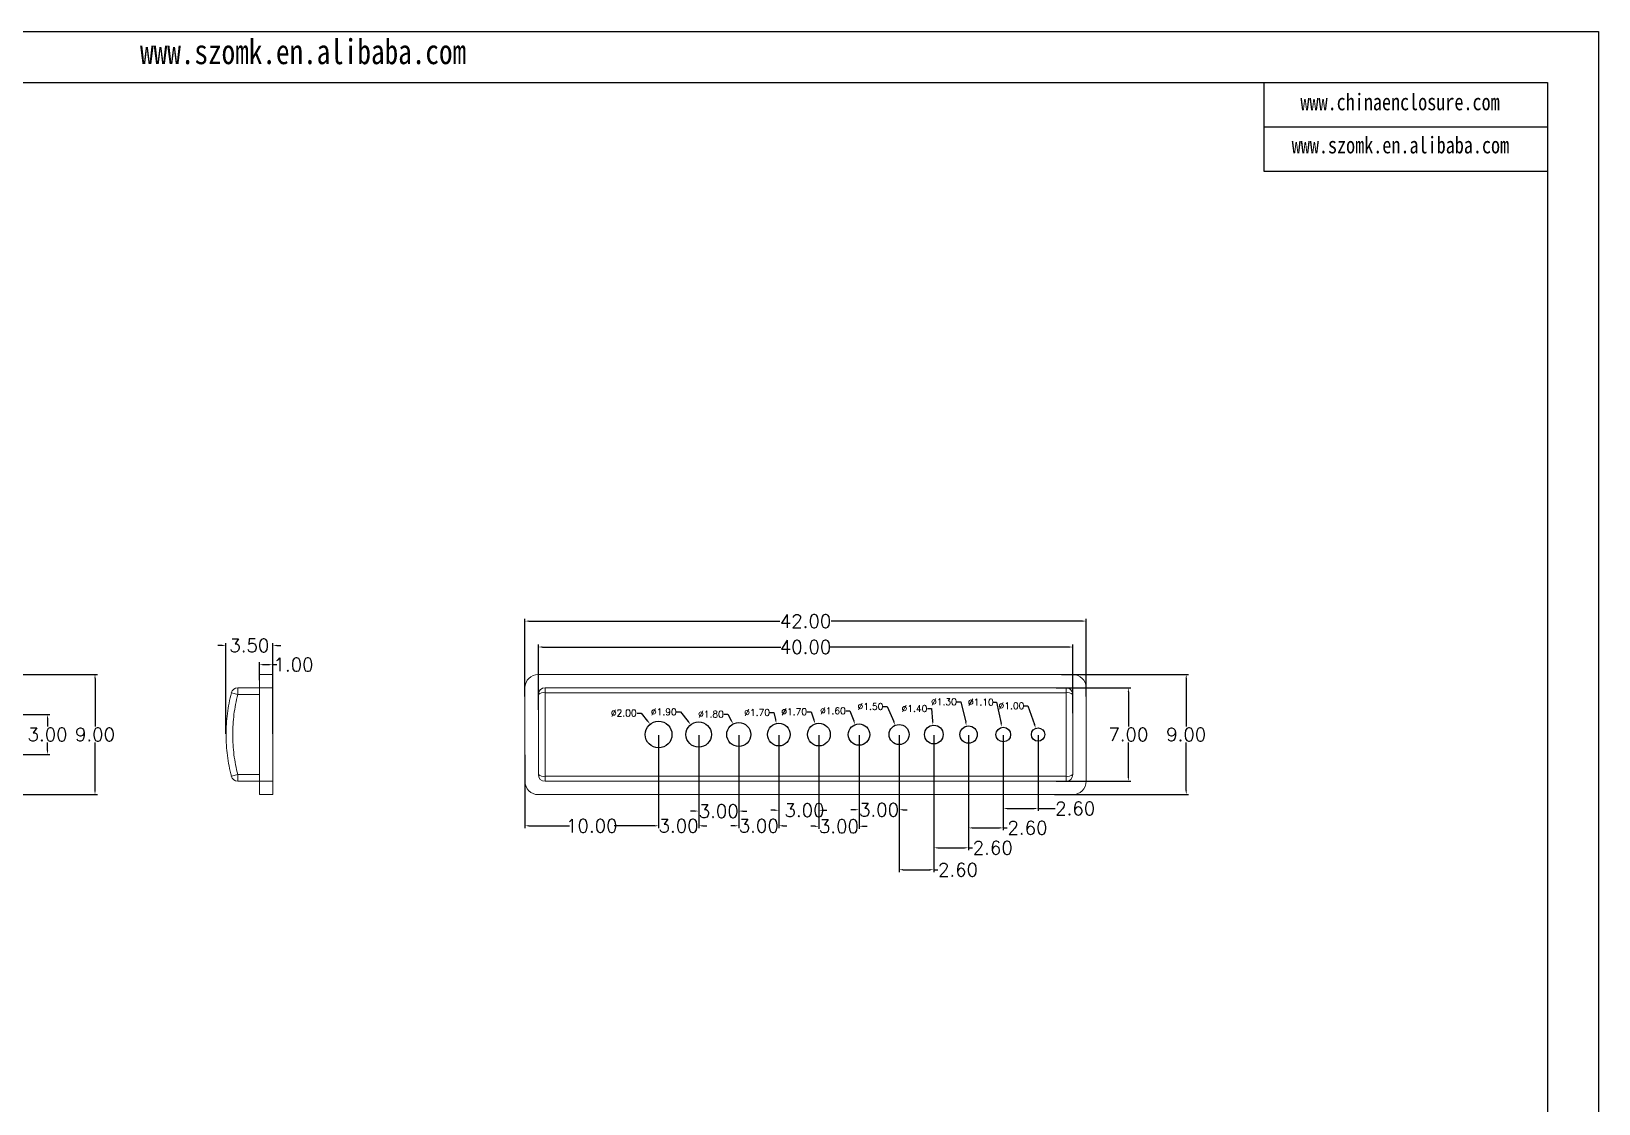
# Model space of a CAD drawing. Header units: inches. Extents: x 1846 to 3307, y 1126 to 1431.
# Drawn here: x 3189.2 to 3306.5, y 1205.9 to 1286.2 of the extents above; entities that cross this region are included whole.
import ezdxf

# ---------------------------------------------------------------- set-up
doc = ezdxf.new("R2010")
doc.units = ezdxf.units.IN
doc.header["$LTSCALE"] = 15
doc.layers.add('文字', color=81, linetype='Continuous')
doc.styles.get("Standard").update_dxf_attribs({"font": 'txt', "bigfont": 'gbcbig.shx'})
doc.styles.add('宋体', font='', dxfattribs={"width": 0.8, "height": 3.5})
doc.styles.get('宋体').set_extended_font_data('SimSun')
doc.dimstyles.new('1', dxfattribs={"dimtxt": 0.5, "dimasz": 0.3, "dimexe": 0.18, "dimexo": 0.0625, "dimgap": 0.09, "dimtad": 0, "dimtih": 1, "dimtoh": 1, "dimzin": 0, "dimdsep": 46, "dimtxsty": 'Standard', "dimcen": 0, "dimadec": 0, "dimazin": 2, "dimtfac": 1, "dimtofl": 0, "dimtmove": 0, "dimatfit": 3, "dimfxl": 1, "dimtolj": 1, "dimtzin": 0, "dimarcsym": 0})
doc.dimstyles.new('1.5', dxfattribs={"dimtxt": 1, "dimasz": 0.3, "dimexe": 0.18, "dimexo": 0.0625, "dimgap": 0.09, "dimtad": 0, "dimtih": 1, "dimtoh": 1, "dimzin": 0, "dimdsep": 46, "dimtxsty": 'Standard', "dimcen": 0, "dimadec": 0, "dimazin": 2, "dimtfac": 1, "dimtofl": 0, "dimtmove": 0, "dimatfit": 3, "dimfxl": 1, "dimtolj": 1, "dimtzin": 0, "dimarcsym": 0})

# ---------------------------------------------------------------- blocks, each defined once
blk = doc.blocks.new('*D287')
at = {"color": 0, "lineweight": -2}
for p, q in [((3180.73, 1238.05), (3194.18, 1238.05)), ((3194, 1237.75), (3194, 1234.14)), ((3194, 1229.35), (3194, 1232.96)), ((3179.6, 1229.05), (3194.18, 1229.05))]:
    blk.add_line(p, q, dxfattribs=at)
at = {"color": 0}
for points in [[(3193.95, 1237.75), (3194.05, 1237.75), (3194, 1238.05)], [(3193.95, 1229.35), (3194.05, 1229.35), (3194, 1229.05)]]:
    blk.add_solid(points, dxfattribs=at)
at = {"layer": 'Defpoints', "color": 0}
for p in [(3180.67, 1238.05), (3179.54, 1229.05), (3194, 1229.05)]:
    blk.add_point(p, dxfattribs=at)
at = {"color": 0, "insert": (3194, 1233.55), "char_height": 1, "attachment_point": 5}
blk.add_mtext('\\A1;9.00', dxfattribs=at)
blk = doc.blocks.new('*D288')
at = {"color": 0, "lineweight": -2}
for p, q in [((3177.41, 1235.05), (3190.63, 1235.05)), ((3190.45, 1234.75), (3190.45, 1234.14)), ((3190.45, 1232.35), (3190.45, 1232.96)), ((3177.41, 1232.05), (3190.63, 1232.05))]:
    blk.add_line(p, q, dxfattribs=at)
at = {"color": 0}
for points in [[(3190.4, 1234.75), (3190.5, 1234.75), (3190.45, 1235.05)], [(3190.4, 1232.35), (3190.5, 1232.35), (3190.45, 1232.05)]]:
    blk.add_solid(points, dxfattribs=at)
at = {"layer": 'Defpoints', "color": 0}
for p in [(3177.35, 1235.05), (3190.45, 1235.05), (3177.35, 1232.05)]:
    blk.add_point(p, dxfattribs=at)
at = {"color": 0, "insert": (3190.45, 1233.55), "char_height": 1, "attachment_point": 5}
blk.add_mtext('\\A1;3.00', dxfattribs=at)
blk = doc.blocks.new('*D289')
at = {"color": 0, "lineweight": -2}
for p, q in [((3203.5, 1240.22), (3203.2, 1240.22)), ((3203.8, 1233.61), (3203.8, 1240.4)), ((3207.3, 1233.61), (3207.3, 1240.4)), ((3207.6, 1240.22), (3207.9, 1240.22))]:
    blk.add_line(p, q, dxfattribs=at)
at = {"color": 0}
for points in [[(3203.5, 1240.27), (3203.5, 1240.17), (3203.8, 1240.22)], [(3207.6, 1240.27), (3207.6, 1240.17), (3207.3, 1240.22)]]:
    blk.add_solid(points, dxfattribs=at)
at = {"layer": 'Defpoints', "color": 0}
for p in [(3207.3, 1240.22), (3203.8, 1233.55), (3207.3, 1233.55)]:
    blk.add_point(p, dxfattribs=at)
at = {"color": 0, "insert": (3205.55, 1240.22), "char_height": 1, "attachment_point": 5}
blk.add_mtext('\\A1;3.50', dxfattribs=at)
blk = doc.blocks.new('*D290')
at = {"color": 0, "lineweight": -2}
for p, q in [((3206.3, 1237.61), (3206.3, 1238.96)), ((3206.6, 1238.78), (3207, 1238.78)), ((3207.3, 1237.61), (3207.3, 1238.96)), ((3207.3, 1238.78), (3207.6, 1238.78))]:
    blk.add_line(p, q, dxfattribs=at)
at = {"color": 0}
for points in [[(3206.6, 1238.83), (3206.6, 1238.73), (3206.3, 1238.78)], [(3207, 1238.83), (3207, 1238.73), (3207.3, 1238.78)]]:
    blk.add_solid(points, dxfattribs=at)
at = {"layer": 'Defpoints', "color": 0}
for p in [(3207.3, 1238.78), (3206.3, 1237.55), (3207.3, 1237.55)]:
    blk.add_point(p, dxfattribs=at)
at = {"color": 0, "insert": (3208.86, 1238.78), "char_height": 1, "attachment_point": 5}
blk.add_mtext('\\A1;1.00', dxfattribs=at)
blk = doc.blocks.new('*D294')
at = {"color": 0, "lineweight": -2}
for p, q in [((3226.18, 1236.39), (3226.18, 1242.22)), ((3226.48, 1242.04), (3245.26, 1242.04)), ((3267.88, 1242.04), (3249.1, 1242.04)), ((3268.18, 1236.39), (3268.18, 1242.22))]:
    blk.add_line(p, q, dxfattribs=at)
at = {"color": 0}
for points in [[(3226.48, 1242.09), (3226.48, 1241.99), (3226.18, 1242.04)], [(3267.88, 1242.09), (3267.88, 1241.99), (3268.18, 1242.04)]]:
    blk.add_solid(points, dxfattribs=at)
at = {"layer": 'Defpoints', "color": 0}
for p in [(3268.18, 1242.04), (3226.18, 1236.33), (3268.18, 1236.33)]:
    blk.add_point(p, dxfattribs=at)
at = {"color": 0, "insert": (3247.18, 1242.04), "char_height": 1, "attachment_point": 5}
blk.add_mtext('\\A1;42.00', dxfattribs=at)
blk = doc.blocks.new('*D295')
at = {"color": 0, "lineweight": -2}
for p, q in [((3266.33, 1238.05), (3275.85, 1238.05)), ((3275.67, 1237.75), (3275.67, 1234.14)), ((3275.67, 1229.35), (3275.67, 1232.96)), ((3265.8, 1229.05), (3275.85, 1229.05))]:
    blk.add_line(p, q, dxfattribs=at)
at = {"color": 0}
for points in [[(3275.62, 1237.75), (3275.72, 1237.75), (3275.67, 1238.05)], [(3275.62, 1229.35), (3275.72, 1229.35), (3275.67, 1229.05)]]:
    blk.add_solid(points, dxfattribs=at)
at = {"layer": 'Defpoints', "color": 0}
for p in [(3266.27, 1238.05), (3265.74, 1229.05), (3275.67, 1229.05)]:
    blk.add_point(p, dxfattribs=at)
at = {"color": 0, "insert": (3275.67, 1233.55), "char_height": 1, "attachment_point": 5}
blk.add_mtext('\\A1;9.00', dxfattribs=at)
blk = doc.blocks.new('*D296')
at = {"color": 0, "lineweight": -2}
for p, q in [((3265.94, 1237.05), (3271.52, 1237.05)), ((3271.34, 1236.75), (3271.34, 1234.14)), ((3271.34, 1230.35), (3271.34, 1232.96)), ((3265.94, 1230.05), (3271.52, 1230.05))]:
    blk.add_line(p, q, dxfattribs=at)
at = {"color": 0}
for points in [[(3271.29, 1236.75), (3271.39, 1236.75), (3271.34, 1237.05)], [(3271.29, 1230.35), (3271.39, 1230.35), (3271.34, 1230.05)]]:
    blk.add_solid(points, dxfattribs=at)
at = {"layer": 'Defpoints', "color": 0}
for p in [(3265.88, 1237.05), (3271.34, 1237.05), (3265.88, 1230.05)]:
    blk.add_point(p, dxfattribs=at)
at = {"color": 0, "insert": (3271.34, 1233.55), "char_height": 1, "attachment_point": 5}
blk.add_mtext('\\A1;7.00', dxfattribs=at)
blk = doc.blocks.new('*D297')
at = {"color": 0, "lineweight": -2}
for p, q in [((3227.18, 1235.39), (3227.18, 1240.28)), ((3227.48, 1240.1), (3245.34, 1240.1)), ((3266.88, 1240.1), (3249.02, 1240.1)), ((3267.18, 1235.15), (3267.18, 1240.28))]:
    blk.add_line(p, q, dxfattribs=at)
at = {"color": 0}
for points in [[(3227.48, 1240.15), (3227.48, 1240.05), (3227.18, 1240.1)], [(3266.88, 1240.15), (3266.88, 1240.05), (3267.18, 1240.1)]]:
    blk.add_solid(points, dxfattribs=at)
at = {"layer": 'Defpoints', "color": 0}
for p in [(3267.18, 1240.1), (3227.18, 1235.33), (3267.18, 1235.09)]:
    blk.add_point(p, dxfattribs=at)
at = {"color": 0, "insert": (3247.18, 1240.1), "char_height": 1, "attachment_point": 5}
blk.add_mtext('\\A1;40.00', dxfattribs=at)
blk = doc.blocks.new('*D299')
at = {"color": 0, "lineweight": -2}
for p, q in [((3236.18, 1233.49), (3236.18, 1226.54)), ((3226.18, 1232.03), (3226.18, 1226.54)), ((3226.48, 1226.72), (3229.51, 1226.72)), ((3235.88, 1226.72), (3232.85, 1226.72))]:
    blk.add_line(p, q, dxfattribs=at)
at = {"color": 0}
for points in [[(3226.48, 1226.77), (3226.48, 1226.67), (3226.18, 1226.72)], [(3235.88, 1226.77), (3235.88, 1226.67), (3236.18, 1226.72)]]:
    blk.add_solid(points, dxfattribs=at)
at = {"layer": 'Defpoints', "color": 0}
for p in [(3236.18, 1233.55), (3226.18, 1232.09), (3236.18, 1226.72)]:
    blk.add_point(p, dxfattribs=at)
at = {"color": 0, "insert": (3231.18, 1226.72), "char_height": 1, "attachment_point": 5}
blk.add_mtext('\\A1;10.00', dxfattribs=at)
blk = doc.blocks.new('*D300')
at = {"color": 0, "lineweight": -2}
for p, q in [((3236.18, 1233.49), (3236.18, 1226.54)), ((3239.18, 1233.49), (3239.18, 1226.54)), ((3235.88, 1226.72), (3235.58, 1226.72)), ((3239.48, 1226.72), (3239.78, 1226.72))]:
    blk.add_line(p, q, dxfattribs=at)
at = {"color": 0}
for points in [[(3235.88, 1226.77), (3235.88, 1226.67), (3236.18, 1226.72)], [(3239.48, 1226.77), (3239.48, 1226.67), (3239.18, 1226.72)]]:
    blk.add_solid(points, dxfattribs=at)
at = {"layer": 'Defpoints', "color": 0}
for p in [(3236.18, 1233.55), (3239.18, 1233.55), (3239.18, 1226.72)]:
    blk.add_point(p, dxfattribs=at)
at = {"color": 0, "insert": (3237.68, 1226.72), "char_height": 1, "attachment_point": 5}
blk.add_mtext('\\A1;3.00', dxfattribs=at)
blk = doc.blocks.new('*D301')
at = {"color": 0, "lineweight": -2}
for p, q in [((3239.18, 1233.49), (3239.18, 1227.64)), ((3242.18, 1233.49), (3242.18, 1227.64)), ((3238.88, 1227.82), (3238.58, 1227.82)), ((3242.48, 1227.82), (3242.78, 1227.82))]:
    blk.add_line(p, q, dxfattribs=at)
at = {"color": 0}
for points in [[(3238.88, 1227.87), (3238.88, 1227.77), (3239.18, 1227.82)], [(3242.48, 1227.87), (3242.48, 1227.77), (3242.18, 1227.82)]]:
    blk.add_solid(points, dxfattribs=at)
at = {"layer": 'Defpoints', "color": 0}
for p in [(3239.18, 1233.55), (3242.18, 1233.55), (3242.18, 1227.82)]:
    blk.add_point(p, dxfattribs=at)
at = {"color": 0, "insert": (3240.68, 1227.82), "char_height": 1, "attachment_point": 5}
blk.add_mtext('\\A1;3.00', dxfattribs=at)
blk = doc.blocks.new('*D302')
at = {"color": 0, "lineweight": -2}
for p, q in [((3242.18, 1233.49), (3242.18, 1226.54)), ((3245.18, 1233.49), (3245.18, 1226.54)), ((3241.88, 1226.72), (3241.58, 1226.72)), ((3245.48, 1226.72), (3245.78, 1226.72))]:
    blk.add_line(p, q, dxfattribs=at)
at = {"color": 0}
for points in [[(3241.88, 1226.77), (3241.88, 1226.67), (3242.18, 1226.72)], [(3245.48, 1226.77), (3245.48, 1226.67), (3245.18, 1226.72)]]:
    blk.add_solid(points, dxfattribs=at)
at = {"layer": 'Defpoints', "color": 0}
for p in [(3242.18, 1233.55), (3245.18, 1233.55), (3245.18, 1226.72)]:
    blk.add_point(p, dxfattribs=at)
at = {"color": 0, "insert": (3243.68, 1226.72), "char_height": 1, "attachment_point": 5}
blk.add_mtext('\\A1;3.00', dxfattribs=at)
blk = doc.blocks.new('*D303')
at = {"color": 0, "lineweight": -2}
for p, q in [((3245.18, 1233.49), (3245.18, 1227.7)), ((3248.18, 1233.49), (3248.18, 1227.7)), ((3244.88, 1227.88), (3244.58, 1227.88)), ((3248.48, 1227.88), (3248.78, 1227.88))]:
    blk.add_line(p, q, dxfattribs=at)
at = {"color": 0}
for points in [[(3244.88, 1227.93), (3244.88, 1227.83), (3245.18, 1227.88)], [(3248.48, 1227.93), (3248.48, 1227.83), (3248.18, 1227.88)]]:
    blk.add_solid(points, dxfattribs=at)
at = {"layer": 'Defpoints', "color": 0}
for p in [(3245.18, 1233.55), (3248.18, 1233.55), (3248.18, 1227.88)]:
    blk.add_point(p, dxfattribs=at)
at = {"color": 0, "insert": (3247.1, 1227.88), "char_height": 1, "attachment_point": 5}
blk.add_mtext('\\A1;3.00', dxfattribs=at)
blk = doc.blocks.new('*D304')
at = {"color": 0, "lineweight": -2}
for p, q in [((3248.18, 1233.49), (3248.18, 1226.5)), ((3251.18, 1233.49), (3251.18, 1226.5)), ((3247.88, 1226.68), (3247.58, 1226.68)), ((3251.48, 1226.68), (3251.78, 1226.68))]:
    blk.add_line(p, q, dxfattribs=at)
at = {"color": 0}
for points in [[(3247.88, 1226.73), (3247.88, 1226.63), (3248.18, 1226.68)], [(3251.48, 1226.73), (3251.48, 1226.63), (3251.18, 1226.68)]]:
    blk.add_solid(points, dxfattribs=at)
at = {"layer": 'Defpoints', "color": 0}
for p in [(3248.18, 1233.55), (3251.18, 1233.55), (3251.18, 1226.68)]:
    blk.add_point(p, dxfattribs=at)
at = {"color": 0, "insert": (3249.68, 1226.68), "char_height": 1, "attachment_point": 5}
blk.add_mtext('\\A1;3.00', dxfattribs=at)
blk = doc.blocks.new('*D305')
at = {"color": 0, "lineweight": -2}
for p, q in [((3251.18, 1233.49), (3251.18, 1227.74)), ((3254.18, 1233.49), (3254.18, 1227.74)), ((3250.88, 1227.92), (3250.58, 1227.92)), ((3254.48, 1227.92), (3254.78, 1227.92))]:
    blk.add_line(p, q, dxfattribs=at)
at = {"color": 0}
for points in [[(3250.88, 1227.97), (3250.88, 1227.87), (3251.18, 1227.92)], [(3254.48, 1227.97), (3254.48, 1227.87), (3254.18, 1227.92)]]:
    blk.add_solid(points, dxfattribs=at)
at = {"layer": 'Defpoints', "color": 0}
for p in [(3251.18, 1233.55), (3254.18, 1233.55), (3254.18, 1227.92)]:
    blk.add_point(p, dxfattribs=at)
at = {"color": 0, "insert": (3252.68, 1227.92), "char_height": 1, "attachment_point": 5}
blk.add_mtext('\\A1;3.00', dxfattribs=at)
blk = doc.blocks.new('*D306')
at = {"color": 0, "lineweight": -2}
for p, q in [((3254.18, 1233.42), (3254.18, 1223.25)), ((3256.78, 1233.49), (3256.78, 1223.25)), ((3254.48, 1223.43), (3256.48, 1223.43)), ((3256.78, 1223.43), (3257.08, 1223.43))]:
    blk.add_line(p, q, dxfattribs=at)
at = {"color": 0}
for points in [[(3254.48, 1223.48), (3254.48, 1223.38), (3254.18, 1223.43)], [(3256.48, 1223.48), (3256.48, 1223.38), (3256.78, 1223.43)]]:
    blk.add_solid(points, dxfattribs=at)
at = {"layer": 'Defpoints', "color": 0}
for p in [(3254.18, 1233.49), (3256.78, 1233.55), (3256.78, 1223.43)]:
    blk.add_point(p, dxfattribs=at)
at = {"color": 0, "insert": (3258.59, 1223.43), "char_height": 1, "attachment_point": 5}
blk.add_mtext('\\A1;2.60', dxfattribs=at)
blk = doc.blocks.new('*D307')
at = {"color": 0, "lineweight": -2}
for p, q in [((3256.78, 1233.49), (3256.78, 1224.89)), ((3259.38, 1233.49), (3259.38, 1224.89)), ((3257.08, 1225.07), (3259.08, 1225.07)), ((3259.38, 1225.07), (3259.68, 1225.07))]:
    blk.add_line(p, q, dxfattribs=at)
at = {"color": 0}
for points in [[(3257.08, 1225.12), (3257.08, 1225.02), (3256.78, 1225.07)], [(3259.08, 1225.12), (3259.08, 1225.02), (3259.38, 1225.07)]]:
    blk.add_solid(points, dxfattribs=at)
at = {"layer": 'Defpoints', "color": 0}
for p in [(3256.78, 1233.55), (3259.38, 1233.55), (3259.38, 1225.07)]:
    blk.add_point(p, dxfattribs=at)
at = {"color": 0, "insert": (3261.19, 1225.07), "char_height": 1, "attachment_point": 5}
blk.add_mtext('\\A1;2.60', dxfattribs=at)
blk = doc.blocks.new('*D308')
at = {"color": 0, "lineweight": -2}
for p, q in [((3259.38, 1233.49), (3259.38, 1226.38)), ((3261.98, 1233.49), (3261.98, 1226.38)), ((3259.68, 1226.56), (3261.68, 1226.56)), ((3261.98, 1226.56), (3262.28, 1226.56))]:
    blk.add_line(p, q, dxfattribs=at)
at = {"color": 0}
for points in [[(3259.68, 1226.61), (3259.68, 1226.51), (3259.38, 1226.56)], [(3261.68, 1226.61), (3261.68, 1226.51), (3261.98, 1226.56)]]:
    blk.add_solid(points, dxfattribs=at)
at = {"layer": 'Defpoints', "color": 0}
for p in [(3259.38, 1233.55), (3261.98, 1233.55), (3261.98, 1226.56)]:
    blk.add_point(p, dxfattribs=at)
at = {"color": 0, "insert": (3263.79, 1226.56), "char_height": 1, "attachment_point": 5}
blk.add_mtext('\\A1;2.60', dxfattribs=at)
blk = doc.blocks.new('*D309')
at = {"color": 0, "lineweight": -2}
for p, q in [((3261.98, 1233.49), (3261.98, 1227.83)), ((3264.58, 1233.49), (3264.58, 1227.83)), ((3262.28, 1228.01), (3264.28, 1228.01)), ((3264.58, 1228.01), (3265.85, 1228.01))]:
    blk.add_line(p, q, dxfattribs=at)
at = {"color": 0}
for points in [[(3262.28, 1228.06), (3262.28, 1227.96), (3261.98, 1228.01)], [(3264.28, 1228.06), (3264.28, 1227.96), (3264.58, 1228.01)]]:
    blk.add_solid(points, dxfattribs=at)
at = {"layer": 'Defpoints', "color": 0}
for p in [(3261.98, 1233.55), (3264.58, 1233.55), (3261.98, 1228.01)]:
    blk.add_point(p, dxfattribs=at)
at = {"color": 0, "insert": (3267.36, 1228.01), "char_height": 1, "attachment_point": 5}
blk.add_mtext('\\A1;2.60', dxfattribs=at)
blk = doc.blocks.new('*D312')
at = {"color": 0, "lineweight": -2}
for p, q in [((3234.57, 1235.16), (3234.87, 1235.16)), ((3234.87, 1235.16), (3235.36, 1234.56))]:
    blk.add_line(p, q, dxfattribs=at)
at = {"color": 0}
blk.add_solid([(3235.4, 1234.59), (3235.32, 1234.53), (3235.55, 1234.32)], dxfattribs=at)
at = {"layer": 'Defpoints', "color": 0}
for p in [(3235.55, 1234.32), (3236.81, 1232.77)]:
    blk.add_point(p, dxfattribs=at)
at = {"color": 0, "insert": (3233.57, 1235.16), "char_height": 0.5, "attachment_point": 5}
blk.add_mtext('\\A1;∅2.00', dxfattribs=at)
blk = doc.blocks.new('*D313')
at = {"color": 0, "lineweight": -2}
for p, q in [((3237.53, 1235.24), (3237.83, 1235.24)), ((3237.83, 1235.24), (3238.4, 1234.52))]:
    blk.add_line(p, q, dxfattribs=at)
at = {"color": 0}
blk.add_solid([(3238.44, 1234.56), (3238.36, 1234.49), (3238.59, 1234.29)], dxfattribs=at)
at = {"layer": 'Defpoints', "color": 0}
for p in [(3238.59, 1234.29), (3239.77, 1232.81)]:
    blk.add_point(p, dxfattribs=at)
at = {"color": 0, "insert": (3236.57, 1235.24), "char_height": 0.5, "attachment_point": 5}
blk.add_mtext('\\A1;∅1.90', dxfattribs=at)
blk = doc.blocks.new('*D314')
at = {"color": 0, "lineweight": -2}
for p, q in [((3241.06, 1235.08), (3241.36, 1235.08)), ((3241.36, 1235.08), (3241.61, 1234.61))]:
    blk.add_line(p, q, dxfattribs=at)
at = {"color": 0}
blk.add_solid([(3241.66, 1234.63), (3241.57, 1234.58), (3241.76, 1234.34)], dxfattribs=at)
at = {"layer": 'Defpoints', "color": 0}
for p in [(3241.76, 1234.34), (3242.61, 1232.75)]:
    blk.add_point(p, dxfattribs=at)
at = {"color": 0, "insert": (3240.1, 1235.08), "char_height": 0.5, "attachment_point": 5}
blk.add_mtext('\\A1;∅1.80', dxfattribs=at)
blk = doc.blocks.new('*D315')
at = {"color": 0, "lineweight": -2}
for p, q in [((3244.51, 1235.2), (3244.81, 1235.2)), ((3244.81, 1235.2), (3244.93, 1234.67))]:
    blk.add_line(p, q, dxfattribs=at)
at = {"color": 0}
blk.add_solid([(3244.98, 1234.68), (3244.88, 1234.66), (3245, 1234.38)], dxfattribs=at)
at = {"layer": 'Defpoints', "color": 0}
for p in [(3245, 1234.38), (3245.37, 1232.72)]:
    blk.add_point(p, dxfattribs=at)
at = {"color": 0, "insert": (3243.55, 1235.2), "char_height": 0.5, "attachment_point": 5}
blk.add_mtext('\\A1;∅1.70', dxfattribs=at)
blk = doc.blocks.new('*D316')
at = {"color": 0, "lineweight": -2}
for p, q in [((3247.3, 1235.26), (3247.6, 1235.26)), ((3247.6, 1235.26), (3247.81, 1234.64))]:
    blk.add_line(p, q, dxfattribs=at)
at = {"color": 0}
blk.add_solid([(3247.86, 1234.65), (3247.76, 1234.62), (3247.91, 1234.35)], dxfattribs=at)
at = {"layer": 'Defpoints', "color": 0}
for p in [(3247.91, 1234.35), (3248.46, 1232.74)]:
    blk.add_point(p, dxfattribs=at)
at = {"color": 0, "insert": (3246.33, 1235.26), "char_height": 0.5, "attachment_point": 5}
blk.add_mtext('\\A1;∅1.70', dxfattribs=at)
blk = doc.blocks.new('*D317')
at = {"color": 0, "lineweight": -2}
for p, q in [((3250.2, 1235.33), (3250.5, 1235.33)), ((3250.5, 1235.33), (3250.79, 1234.58))]:
    blk.add_line(p, q, dxfattribs=at)
at = {"color": 0}
blk.add_solid([(3250.83, 1234.59), (3250.74, 1234.56), (3250.89, 1234.3)], dxfattribs=at)
at = {"layer": 'Defpoints', "color": 0}
for p in [(3250.89, 1234.3), (3251.47, 1232.8)]:
    blk.add_point(p, dxfattribs=at)
at = {"color": 0, "insert": (3249.23, 1235.33), "char_height": 0.5, "attachment_point": 5}
blk.add_mtext('\\A1;∅1.60', dxfattribs=at)
blk = doc.blocks.new('*D318')
at = {"color": 0, "lineweight": -2}
for p, q in [((3253, 1235.65), (3253.3, 1235.65)), ((3253.3, 1235.65), (3253.78, 1234.52))]:
    blk.add_line(p, q, dxfattribs=at)
at = {"color": 0}
blk.add_solid([(3253.82, 1234.54), (3253.73, 1234.5), (3253.89, 1234.24)], dxfattribs=at)
at = {"layer": 'Defpoints', "color": 0}
for p in [(3253.89, 1234.24), (3254.47, 1232.86)]:
    blk.add_point(p, dxfattribs=at)
at = {"color": 0, "insert": (3252.04, 1235.65), "char_height": 0.5, "attachment_point": 5}
blk.add_mtext('\\A1;∅1.50', dxfattribs=at)
blk = doc.blocks.new('*D319')
at = {"color": 0, "lineweight": -2}
for p, q in [((3256.3, 1235.49), (3256.6, 1235.49)), ((3256.6, 1235.49), (3256.69, 1234.54))]:
    blk.add_line(p, q, dxfattribs=at)
at = {"color": 0}
blk.add_solid([(3256.74, 1234.55), (3256.64, 1234.54), (3256.72, 1234.24)], dxfattribs=at)
at = {"layer": 'Defpoints', "color": 0}
for p in [(3256.72, 1234.24), (3256.85, 1232.85)]:
    blk.add_point(p, dxfattribs=at)
at = {"color": 0, "insert": (3255.33, 1235.49), "char_height": 0.5, "attachment_point": 5}
blk.add_mtext('\\A1;∅1.40', dxfattribs=at)
blk = doc.blocks.new('*D320')
at = {"color": 0, "lineweight": -2}
for p, q in [((3258.51, 1236), (3258.81, 1236)), ((3258.81, 1236), (3259.17, 1234.47))]:
    blk.add_line(p, q, dxfattribs=at)
at = {"color": 0}
blk.add_solid([(3259.21, 1234.48), (3259.12, 1234.46), (3259.23, 1234.18)], dxfattribs=at)
at = {"layer": 'Defpoints', "color": 0}
for p in [(3259.23, 1234.18), (3259.53, 1232.91)]:
    blk.add_point(p, dxfattribs=at)
at = {"color": 0, "insert": (3257.54, 1236), "char_height": 0.5, "attachment_point": 5}
blk.add_mtext('\\A1;∅1.30', dxfattribs=at)
blk = doc.blocks.new('*D321')
at = {"color": 0, "lineweight": -2}
for p, q in [((3261.18, 1235.97), (3261.48, 1235.97)), ((3261.48, 1235.97), (3261.81, 1234.38))]:
    blk.add_line(p, q, dxfattribs=at)
at = {"color": 0}
blk.add_solid([(3261.86, 1234.39), (3261.76, 1234.37), (3261.87, 1234.09)], dxfattribs=at)
at = {"layer": 'Defpoints', "color": 0}
for p in [(3261.87, 1234.09), (3262.09, 1233.01)]:
    blk.add_point(p, dxfattribs=at)
at = {"color": 0, "insert": (3260.3, 1235.97), "char_height": 0.5, "attachment_point": 5}
blk.add_mtext('\\A1;∅1.10', dxfattribs=at)
blk = doc.blocks.new('*D322')
at = {"color": 0, "lineweight": -2}
for p, q in [((3263.51, 1235.7), (3263.81, 1235.7)), ((3263.81, 1235.7), (3264.31, 1234.3))]:
    blk.add_line(p, q, dxfattribs=at)
at = {"color": 0}
blk.add_solid([(3264.36, 1234.32), (3264.26, 1234.28), (3264.41, 1234.02)], dxfattribs=at)
at = {"layer": 'Defpoints', "color": 0}
for p in [(3264.41, 1234.02), (3264.75, 1233.08)]:
    blk.add_point(p, dxfattribs=at)
at = {"color": 0, "insert": (3262.59, 1235.7), "char_height": 0.5, "attachment_point": 5}
blk.add_mtext('\\A1;∅1.00', dxfattribs=at)

msp = doc.modelspace()

# ---------------------------------------------------------------- linework, layer by layer
for p, q in [((3079.508, 1286.183), (3306.539, 1286.183)), ((3306.539, 1286.183), (3306.539, 1125.657)), ((3085.383, 1282.361), (3302.717, 1282.361)), ((3281.483, 1282.361), (3281.483, 1275.726)), ((3302.717, 1282.361), (3302.717, 1129.479)), ((3281.483, 1279.043), (3302.717, 1279.043)), ((3281.483, 1275.726), (3302.717, 1275.726))]:
    msp.add_line(p, q)
at = {"color": 7, "linetype": 'Continuous', "lineweight": 15}
for p, q in [((3206.305, 1238.048), (3207.305, 1238.048)), ((3206.305, 1237.048), (3206.305, 1238.048)), ((3207.305, 1238.048), (3207.305, 1237.048)), ((3267.181, 1238.048), (3227.181, 1238.048)), ((3204.687, 1236.548), (3204.203, 1236.671)), ((3204.687, 1237.048), (3204.687, 1236.548)), ((3204.687, 1237.048), (3206.305, 1237.048)), ((3206.305, 1236.548), (3204.687, 1236.548)), ((3207.305, 1237.048), (3206.305, 1237.048)), ((3206.305, 1230.048), (3206.305, 1237.048)), ((3207.305, 1237.048), (3207.305, 1230.048)), ((3226.181, 1237.048), (3226.181, 1230.048)), ((3227.681, 1237.048), (3266.681, 1237.048)), ((3227.681, 1237.048), (3227.681, 1236.671)), ((3266.681, 1236.671), (3227.681, 1236.671)), ((3266.681, 1237.048), (3266.681, 1236.671)), ((3268.181, 1230.048), (3268.181, 1237.048)), ((3204.687, 1230.548), (3204.203, 1230.424)), ((3204.687, 1230.548), (3204.687, 1230.048)), ((3204.687, 1230.548), (3206.305, 1230.548)), ((3206.305, 1230.048), (3204.687, 1230.048)), ((3206.305, 1230.048), (3207.305, 1230.048)), ((3206.305, 1229.048), (3206.305, 1230.048)), ((3207.305, 1230.048), (3207.305, 1229.048)), ((3227.681, 1230.424), (3266.681, 1230.424)), ((3227.681, 1230.424), (3227.681, 1230.048)), ((3266.681, 1230.048), (3227.681, 1230.048)), ((3266.681, 1230.424), (3266.681, 1230.048)), ((3207.305, 1229.048), (3206.305, 1229.048)), ((3227.181, 1229.048), (3267.181, 1229.048))]:
    msp.add_line(p, q, dxfattribs=at)
for centre, radius in [((3236.181, 1233.548), 1), ((3239.181, 1233.548), 0.95), ((3242.181, 1233.548), 0.9), ((3245.181, 1233.548), 0.85), ((3248.181, 1233.548), 0.85), ((3251.181, 1233.548), 0.8), ((3254.181, 1233.548), 0.75), ((3256.781, 1233.548), 0.7), ((3259.381, 1233.548), 0.65), ((3261.981, 1233.548), 0.55), ((3264.581, 1233.548), 0.5)]:
    msp.add_circle(centre, radius)
for centre, radius, start, end in [((3227.181, 1237.048), 1, 90, 180), ((3267.181, 1237.048), 1, 0, 90), ((3204.687, 1236.548), 0.5, 90, 165.69538), ((3227.681, 1236.548), 0.5, 90, 180), ((3227.564, 1236.073), 0.61, 78.90603, 128.85102), ((3266.681, 1236.548), 0.5, 0, 90), ((3266.798, 1236.073), 0.61, 51.14898, 101.09397), ((3227.564, 1231.023), 0.61, 231.14898, 281.09397), ((3227.681, 1230.548), 0.5, 180, 270), ((3266.798, 1231.023), 0.61, 258.90603, 308.85102), ((3266.681, 1230.548), 0.5, 270, 0), ((3204.687, 1230.548), 0.5, 194.30462, 270), ((3227.181, 1230.048), 1, 180, 270), ((3267.181, 1230.048), 1, 270, 0)]:
    msp.add_arc(centre, radius, start, end, dxfattribs=at)
for points in [[(3204.203, 1230.424), (3204.073, 1230.935), (3203.973, 1231.451), (3203.839, 1232.494), (3203.805, 1233.022), (3203.805, 1234.073), (3203.839, 1234.6), (3203.973, 1235.644), (3204.073, 1236.16), (3204.203, 1236.671)], [(3204.687, 1236.548), (3204.562, 1236.057), (3204.466, 1235.561), (3204.337, 1234.558), (3204.305, 1234.052), (3204.305, 1233.043), (3204.337, 1232.536), (3204.466, 1231.534), (3204.562, 1231.039), (3204.687, 1230.548)], [(3227.181, 1230.548), (3227.181, 1231.039), (3227.181, 1231.535), (3227.181, 1232.538), (3227.181, 1233.044), (3227.181, 1234.053), (3227.181, 1234.56), (3227.181, 1235.562), (3227.181, 1236.057), (3227.181, 1236.548)], [(3227.681, 1236.671), (3227.681, 1236.161), (3227.681, 1235.644), (3227.681, 1234.601), (3227.681, 1234.074), (3227.681, 1233.023), (3227.681, 1232.496), (3227.681, 1231.452), (3227.681, 1230.935), (3227.681, 1230.424)], [(3266.681, 1230.424), (3266.681, 1230.935), (3266.681, 1231.451), (3266.681, 1232.494), (3266.681, 1233.022), (3266.681, 1234.073), (3266.681, 1234.6), (3266.681, 1235.644), (3266.681, 1236.16), (3266.681, 1236.671)], [(3267.181, 1236.548), (3267.181, 1236.057), (3267.181, 1235.561), (3267.181, 1234.558), (3267.181, 1234.052), (3267.181, 1233.043), (3267.181, 1232.536), (3267.181, 1231.534), (3267.181, 1231.039), (3267.181, 1230.548)]]:
    msp.add_open_spline(points, degree=3, knots=[0, 0, 0, 0, 0.25, 0.25, 0.5, 0.5, 0.75, 0.75, 1, 1, 1, 1], dxfattribs=at)

# ---------------------------------------------------------------- texts
at = {"layer": '文字', "color": 0, "attachment_point": 1, "style": '宋体'}
for s, insert, char_height, width in [('www.szomk.en.alibaba.com', (3197.372, 1285.598), 1.86856, 32.82885), ('www.chinaenclosure.com', (3284.218, 1281.521), 1.24571, 21.8859), ('www.szomk.en.alibaba.com', (3283.567, 1278.295), 1.24571, 21.8859)]:
    msp.add_mtext(s, dxfattribs=dict(at, insert=insert, char_height=char_height, width=width))

# ---------------------------------------------------------------- dimensions: what is measured, and where the dimension line sits
for base, p1, p2, picture, middle in [((3268.181, 1242.043), (3226.181, 1236.326), (3268.181, 1236.326), '*D294', (3247.181, 1242.043)), ((3207.305, 1240.219), (3203.805, 1233.548), (3207.305, 1233.548), '*D289', (3205.555, 1240.219)), ((3267.181, 1240.102), (3227.181, 1235.327), (3267.181, 1235.092), '*D297', (3247.181, 1240.102)), ((3207.305, 1238.777), (3206.305, 1237.548), (3207.305, 1237.548), '*D290', (3208.861, 1238.777)), ((3236.181, 1226.718), (3226.181, 1232.095), (3236.181, 1233.548), '*D299', (3231.181, 1226.718)), ((3239.181, 1226.718), (3236.181, 1233.548), (3239.181, 1233.548), '*D300', (3237.681, 1226.718)), ((3245.181, 1226.718), (3242.181, 1233.548), (3245.181, 1233.548), '*D302', (3243.681, 1226.718)), ((3251.181, 1226.685), (3248.181, 1233.548), (3251.181, 1233.548), '*D304', (3249.681, 1226.685)), ((3254.181, 1227.922), (3251.181, 1233.548), (3254.181, 1233.548), '*D305', (3252.681, 1227.922)), ((3261.981, 1226.563), (3259.381, 1233.548), (3261.981, 1233.548), '*D308', (3263.788, 1226.563))]:
    dim = msp.add_linear_dim(base=base, p1=p1, p2=p2, dimstyle='1.5')
    dim.commit()
    dim.dimension.update_dxf_attribs({"geometry": picture, "text_midpoint": middle})
for base, p1, p2, picture, middle in [((3193.996, 1229.048), (3180.668, 1238.048), (3179.539, 1229.048), '*D287', (3193.996, 1233.548)), ((3275.668, 1229.048), (3266.266, 1238.048), (3265.738, 1229.048), '*D295', (3275.668, 1233.548)), ((3271.344, 1237.048), (3265.879, 1230.048), (3265.879, 1237.048), '*D296', (3271.344, 1233.548))]:
    dim = msp.add_linear_dim(base=base, p1=p1, p2=p2, angle=90, dimstyle='1.5')
    dim.commit()
    dim.dimension.update_dxf_attribs({"geometry": picture, "text_midpoint": middle})
for p1, p2, picture, middle in [((3236.812, 1232.772), (3235.55, 1234.324), '*D312', (3233.566, 1235.158)), ((3239.774, 1232.806), (3238.588, 1234.29), '*D313', (3236.566, 1235.236)), ((3242.606, 1232.754), (3241.756, 1234.341), '*D314', (3240.096, 1235.079)), ((3245.366, 1232.718), (3244.996, 1234.378), '*D315', (3243.548, 1235.197)), ((3248.456, 1232.744), (3247.906, 1234.352), '*D316', (3246.333, 1235.256)), ((3251.467, 1232.801), (3250.895, 1234.295), '*D317', (3249.232, 1235.335)), ((3254.471, 1232.856), (3253.891, 1234.24), '*D318', (3252.036, 1235.65)), ((3256.847, 1232.851), (3256.715, 1234.245), '*D319', (3255.332, 1235.492)), ((3259.528, 1232.915), (3259.234, 1234.181), '*D320', (3257.544, 1236.005)), ((3262.092, 1233.009), (3261.87, 1234.087), '*D321', (3260.299, 1235.973)), ((3264.75, 1233.077), (3264.412, 1234.019), '*D322', (3262.586, 1235.698))]:
    dim = msp.add_diameter_dim_2p(p1=p1, p2=p2, dimstyle='1')
    dim.commit()
    dim.dimension.update_dxf_attribs({"geometry": picture, "text_midpoint": middle, "dimtype": 163})
dim = msp.add_linear_dim(base=(3190.451, 1235.048), p1=(3177.347, 1232.048), p2=(3177.347, 1235.048), angle=90, dimstyle='1.5')
dim.commit()
dim.dimension.update_dxf_attribs({"geometry": '*D288', "text_midpoint": (3190.451, 1233.548), "dimtype": 160})
for base, p1, p2, picture, middle in [((3242.181, 1227.825), (3239.181, 1233.548), (3242.181, 1233.548), '*D301', (3240.681, 1227.825)), ((3248.181, 1227.879), (3245.181, 1233.548), (3248.181, 1233.548), '*D303', (3247.105, 1227.879)), ((3256.781, 1223.433), (3254.181, 1233.485), (3256.781, 1233.548), '*D306', (3258.588, 1223.433)), ((3259.381, 1225.069), (3256.781, 1233.548), (3259.381, 1233.548), '*D307', (3261.188, 1225.069)), ((3261.981, 1228.012), (3264.581, 1233.548), (3261.981, 1233.548), '*D309', (3267.358, 1228.012))]:
    dim = msp.add_linear_dim(base=base, p1=p1, p2=p2, dimstyle='1.5')
    dim.commit()
    dim.dimension.update_dxf_attribs({"geometry": picture, "text_midpoint": middle, "dimtype": 160})

doc.saveas('drawing.dxf')
